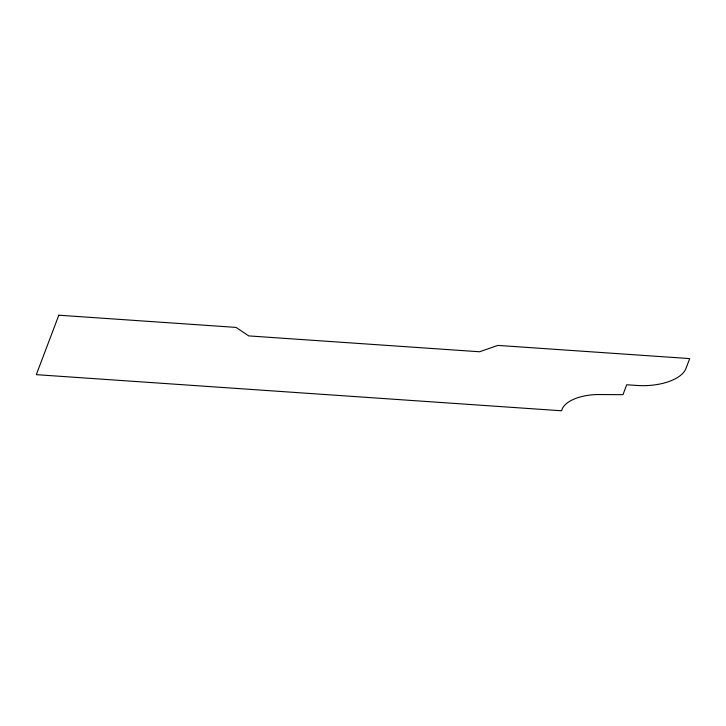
<?xml version="1.0" encoding="UTF-8"?>
<svg xmlns="http://www.w3.org/2000/svg" width="726" height="726" viewBox="0 0 726 726"><rect width="100%" height="100%" fill="white"/><g stroke="black" fill="none" stroke-linecap="round" stroke-linejoin="round"><path stroke-width="1.09" d="M58.815 315.211L36.3 374.661L561.661 410.789A36.037 17.143 -1.3 0 1 599.894 394.545L622.981 394.672L626.729 384.762L637.074 385.47A42.054 20.001 -1.3 0 0 685.952 368.499L689.7 358.59L497.891 345.404L479.559 351.765L248.737 335.902L236.032 327.399L58.815 315.211"/></g></svg>
